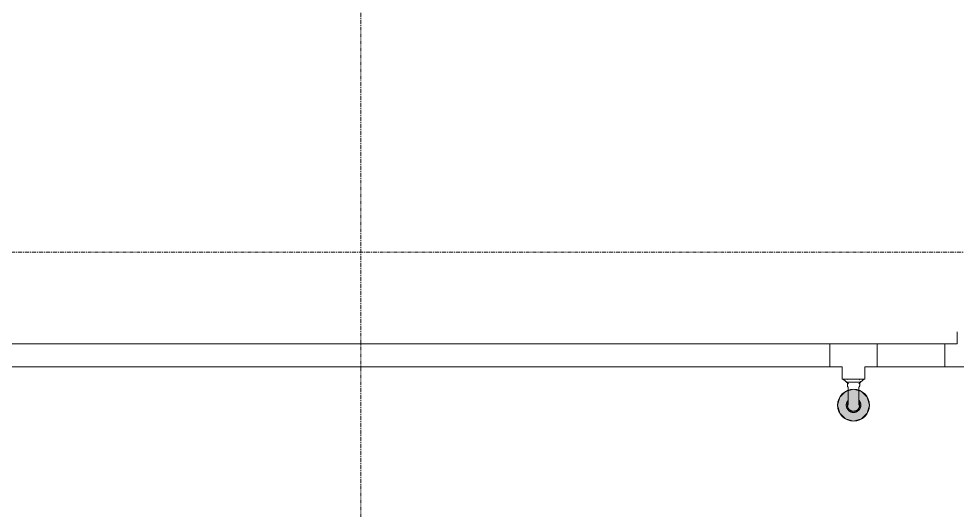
# Model space of a CAD drawing. Header units: inches. Extents: x -3679 to 241, y -496 to 1784.
# Drawn here: x -1645.1 to -1527, y 306.5 to 368.4 of the extents above; entities that cross this region are included whole.
import ezdxf

# ---------------------------------------------------------------- set-up
doc = ezdxf.new("R2010")
doc.units = ezdxf.units.IN
doc.header["$MEASUREMENT"] = 0
doc.linetypes.add('Grid Line', pattern=[0.875, 0.5, -0.125, 0.125, -0.125])
for name, color, linetype, lineweight in [('A-ANNO-NOTE', 250, 'Continuous', 9), ('P-PIPE', 1, 'Continuous', 9), ('S-GRID', 8, 'Continuous', 9)]:
    doc.layers.add(name, color=color, linetype=linetype, lineweight=lineweight)

# ---------------------------------------------------------------- blocks, each defined once
blk = doc.blocks.new('Victaulic-VicPress316-Elbow 90-45deg Style P568_P571 - Standard-V7-SECOND LEVEL')
at = {"layer": 'P-PIPE'}
for p, q in [((-932.77, 322.6), (-932.77, 322.18)), ((-931.23, 322.92), (-931.22, 322.92)), ((-931.23, 322.18), (-931.23, 322.6)), ((-932.66, 322.03), (-932.66, 321.14)), ((-931.34, 321.14), (-931.34, 322.03))]:
    blk.add_line(p, q, dxfattribs=at)
at = {"layer": 'P-PIPE', "flags": 128}
for points in [[(-932.77, 322.63), (-932.77, 322.63), (-932.78, 322.63), (-932.78, 322.63), (-932.79, 322.64), (-932.8, 322.64), (-932.8, 322.64), (-932.81, 322.64), (-932.81, 322.64), (-932.82, 322.64), (-932.82, 322.64), (-932.83, 322.65), (-932.83, 322.65), (-932.84, 322.65), (-932.84, 322.66), (-932.85, 322.66), (-932.85, 322.66), (-932.86, 322.67), (-932.86, 322.67), (-932.87, 322.67), (-932.87, 322.68), (-932.87, 322.68), (-932.88, 322.69), (-932.88, 322.69), (-932.89, 322.7), (-932.89, 322.7), (-932.89, 322.71), (-932.89, 322.71), (-932.9, 322.72), (-932.9, 322.72), (-932.9, 322.73)], [(-932.78, 322.92), (-932.78, 322.92), (-932.77, 322.92)], [(-932.76, 322.92), (-932.76, 322.92), (-932.77, 322.92), (-932.77, 322.92), (-932.77, 322.92)], [(-932.77, 322.92), (-932.77, 322.92), (-932.76, 322.92), (-932.76, 322.92)], [(-932.75, 322.63), (-932.76, 322.63), (-932.76, 322.63), (-932.76, 322.63), (-932.77, 322.63), (-932.77, 322.63), (-932.77, 322.63)], [(-932.77, 322.63), (-932.77, 322.63), (-932.76, 322.63), (-932.76, 322.63), (-932.76, 322.63), (-932.75, 322.63), (-932.74, 322.63), (-932.74, 322.63), (-932.73, 322.63), (-932.72, 322.63), (-932.71, 322.63), (-932.69, 322.63), (-932.68, 322.63), (-932.67, 322.63), (-932.65, 322.63), (-932.63, 322.63), (-932.61, 322.63), (-932.6, 322.63), (-932.58, 322.63), (-932.56, 322.63), (-932.53, 322.63), (-932.51, 322.63), (-932.49, 322.63), (-932.46, 322.63), (-932.44, 322.63), (-932.41, 322.63), (-932.39, 322.63), (-932.36, 322.63), (-932.33, 322.63), (-932.31, 322.63), (-932.28, 322.63), (-932.25, 322.63), (-932.22, 322.63), (-932.19, 322.63), (-932.16, 322.63), (-932.13, 322.63), (-932.1, 322.63), (-932.07, 322.63), (-932.04, 322.63), (-932.02, 322.63)], [(-931.97, 322.63), (-931.94, 322.63), (-931.91, 322.63), (-931.88, 322.63), (-931.85, 322.63), (-931.82, 322.63), (-931.79, 322.63), (-931.76, 322.63), (-931.73, 322.63), (-931.7, 322.63), (-931.67, 322.63), (-931.65, 322.63), (-931.62, 322.63), (-931.59, 322.63), (-931.57, 322.63), (-931.54, 322.63), (-931.52, 322.63), (-931.49, 322.63), (-931.47, 322.63), (-931.45, 322.63), (-931.43, 322.63), (-931.41, 322.63), (-931.39, 322.63), (-931.37, 322.63), (-931.36, 322.63), (-931.34, 322.63), (-931.32, 322.63), (-931.31, 322.63), (-931.3, 322.63), (-931.29, 322.63), (-931.28, 322.63), (-931.27, 322.63), (-931.26, 322.63), (-931.25, 322.63), (-931.24, 322.63), (-931.24, 322.63), (-931.24, 322.63), (-931.23, 322.63), (-931.23, 322.63), (-931.23, 322.63)], [(-931.23, 322.63), (-931.23, 322.63), (-931.24, 322.63), (-931.24, 322.63), (-931.24, 322.63), (-931.25, 322.63)], [(-931.24, 322.92), (-931.24, 322.92), (-931.23, 322.92), (-931.23, 322.92), (-931.23, 322.92)], [(-931.23, 322.92), (-931.23, 322.92), (-931.24, 322.92), (-931.24, 322.92), (-931.24, 322.92)], [(-931.1, 322.72), (-931.1, 322.72), (-931.1, 322.71), (-931.11, 322.71), (-931.11, 322.7), (-931.11, 322.7), (-931.12, 322.69), (-931.12, 322.69), (-931.12, 322.68), (-931.13, 322.68), (-931.13, 322.68), (-931.14, 322.67), (-931.14, 322.67), (-931.14, 322.66), (-931.15, 322.66), (-931.15, 322.66), (-931.16, 322.65), (-931.16, 322.65), (-931.17, 322.65), (-931.17, 322.65), (-931.18, 322.64), (-931.18, 322.64), (-931.19, 322.64), (-931.2, 322.64), (-931.2, 322.64), (-931.21, 322.64), (-931.21, 322.63), (-931.22, 322.63), (-931.22, 322.63), (-931.23, 322.63), (-931.23, 322.63)], [(-932.66, 321.96), (-932.67, 321.97), (-932.67, 321.98), (-932.68, 321.98), (-932.69, 321.99), (-932.7, 322), (-932.7, 322.01), (-932.71, 322.02), (-932.72, 322.03), (-932.72, 322.04), (-932.73, 322.04), (-932.73, 322.05), (-932.74, 322.06), (-932.74, 322.07), (-932.75, 322.08), (-932.75, 322.09), (-932.76, 322.1), (-932.76, 322.12), (-932.76, 322.13), (-932.76, 322.14), (-932.76, 322.15), (-932.77, 322.16), (-932.77, 322.17), (-932.77, 322.18), (-932.77, 322.18)], [(-931.23, 322.18), (-931.23, 322.17), (-931.23, 322.16), (-931.24, 322.15), (-931.24, 322.14), (-931.24, 322.13), (-931.24, 322.12), (-931.24, 322.11), (-931.25, 322.1), (-931.25, 322.09), (-931.26, 322.08), (-931.26, 322.07), (-931.26, 322.06), (-931.27, 322.05), (-931.28, 322.04), (-931.28, 322.03), (-931.29, 322.02), (-931.29, 322.01), (-931.3, 322), (-931.31, 321.99), (-931.32, 321.99), (-931.32, 321.98), (-931.33, 321.97), (-931.34, 321.97), (-931.34, 321.96)], [(-932.66, 320.37), (-932.68, 320.35), (-932.7, 320.32), (-932.73, 320.3), (-932.75, 320.27), (-932.77, 320.24), (-932.79, 320.2), (-932.8, 320.17), (-932.82, 320.14), (-932.84, 320.11), (-932.85, 320.07), (-932.86, 320.04), (-932.87, 320), (-932.88, 319.97), (-932.89, 319.93), (-932.9, 319.9), (-932.9, 319.86), (-932.91, 319.83), (-932.91, 319.79), (-932.91, 319.75), (-932.91, 319.72), (-932.91, 319.68), (-932.91, 319.64), (-932.9, 319.61), (-932.9, 319.57), (-932.89, 319.54), (-932.88, 319.5), (-932.87, 319.47), (-932.86, 319.43), (-932.84, 319.4), (-932.83, 319.36), (-932.81, 319.33), (-932.8, 319.3), (-932.78, 319.27), (-932.76, 319.24), (-932.74, 319.21), (-932.72, 319.18), (-932.69, 319.15), (-932.67, 319.12), (-932.64, 319.1), (-932.62, 319.07), (-932.59, 319.05), (-932.56, 319.02), (-932.53, 319), (-932.5, 318.98), (-932.47, 318.96), (-932.44, 318.94), (-932.41, 318.93), (-932.37, 318.91), (-932.34, 318.9), (-932.31, 318.88), (-932.27, 318.87), (-932.24, 318.86), (-932.2, 318.85), (-932.16, 318.85), (-932.13, 318.84), (-932.09, 318.84), (-932.06, 318.83), (-932.02, 318.83), (-932, 318.83)], [(-932.66, 320.13), (-932.68, 320.1), (-932.69, 320.08), (-932.7, 320.05), (-932.71, 320.02), (-932.72, 319.99), (-932.73, 319.96), (-932.74, 319.93), (-932.75, 319.9), (-932.76, 319.87), (-932.76, 319.84), (-932.76, 319.81), (-932.77, 319.78), (-932.77, 319.75), (-932.77, 319.72), (-932.76, 319.69), (-932.76, 319.66), (-932.76, 319.63), (-932.75, 319.6), (-932.75, 319.57), (-932.74, 319.54), (-932.73, 319.51), (-932.72, 319.48), (-932.71, 319.45), (-932.7, 319.42), (-932.68, 319.4), (-932.67, 319.37), (-932.65, 319.34), (-932.64, 319.32), (-932.62, 319.29), (-932.6, 319.27), (-932.58, 319.24), (-932.56, 319.22), (-932.54, 319.2), (-932.52, 319.18), (-932.49, 319.16), (-932.47, 319.14), (-932.45, 319.12), (-932.42, 319.1), (-932.4, 319.09), (-932.37, 319.07), (-932.34, 319.06), (-932.31, 319.04), (-932.29, 319.03), (-932.26, 319.02), (-932.23, 319.01), (-932.2, 319), (-932.17, 319), (-932.14, 318.99), (-932.11, 318.98), (-932.08, 318.98), (-932.05, 318.98), (-932.02, 318.98), (-932, 318.98)], [(-932.66, 321.14), (-932.66, 321.08), (-932.66, 321.02), (-932.66, 320.97), (-932.66, 320.91), (-932.66, 320.86), (-932.66, 320.8), (-932.66, 320.75), (-932.66, 320.7), (-932.66, 320.65), (-932.66, 320.59), (-932.66, 320.54), (-932.66, 320.49), (-932.66, 320.44), (-932.66, 320.4), (-932.66, 320.35), (-932.66, 320.3), (-932.66, 320.26), (-932.66, 320.22), (-932.66, 320.18), (-932.66, 320.14), (-932.66, 320.1), (-932.66, 320.06), (-932.66, 320.03), (-932.66, 319.99), (-932.66, 319.96), (-932.66, 319.93), (-932.66, 319.91), (-932.66, 319.88), (-932.66, 319.86), (-932.66, 319.84), (-932.66, 319.82), (-932.66, 319.8), (-932.66, 319.79), (-932.66, 319.77), (-932.66, 319.76), (-932.66, 319.75), (-932.66, 319.75), (-932.66, 319.74), (-932.66, 319.74), (-932.66, 319.74)], [(-932, 318.83), (-931.96, 318.83), (-931.93, 318.83), (-931.89, 318.84), (-931.85, 318.84), (-931.82, 318.85), (-931.78, 318.86), (-931.75, 318.87), (-931.71, 318.88), (-931.68, 318.89), (-931.64, 318.9), (-931.61, 318.92), (-931.58, 318.93), (-931.55, 318.95), (-931.52, 318.97), (-931.49, 318.99), (-931.46, 319.01), (-931.43, 319.03), (-931.4, 319.06), (-931.37, 319.08), (-931.35, 319.11), (-931.32, 319.13), (-931.3, 319.16), (-931.27, 319.19), (-931.25, 319.22), (-931.23, 319.25), (-931.21, 319.28), (-931.2, 319.31), (-931.18, 319.35), (-931.16, 319.38), (-931.15, 319.41), (-931.14, 319.45), (-931.13, 319.48), (-931.12, 319.52), (-931.11, 319.55), (-931.1, 319.59), (-931.1, 319.62), (-931.09, 319.66), (-931.09, 319.7), (-931.09, 319.73), (-931.09, 319.77), (-931.09, 319.81), (-931.09, 319.84), (-931.1, 319.88), (-931.1, 319.91), (-931.11, 319.95), (-931.12, 319.99), (-931.13, 320.02), (-931.14, 320.05), (-931.16, 320.09), (-931.17, 320.12), (-931.19, 320.16), (-931.2, 320.19), (-931.22, 320.22), (-931.24, 320.25), (-931.26, 320.28), (-931.28, 320.31), (-931.31, 320.34), (-931.33, 320.36)], [(-932, 318.98), (-931.97, 318.98), (-931.94, 318.98), (-931.91, 318.98), (-931.88, 318.99), (-931.85, 318.99), (-931.82, 319), (-931.79, 319.01), (-931.76, 319.02), (-931.73, 319.03), (-931.7, 319.04), (-931.67, 319.05), (-931.65, 319.06), (-931.62, 319.08), (-931.59, 319.09), (-931.57, 319.11), (-931.54, 319.13), (-931.52, 319.15), (-931.49, 319.17), (-931.47, 319.19), (-931.45, 319.21), (-931.43, 319.23), (-931.41, 319.25), (-931.39, 319.28), (-931.37, 319.3), (-931.36, 319.33), (-931.34, 319.35), (-931.32, 319.38), (-931.31, 319.41), (-931.3, 319.44), (-931.29, 319.47), (-931.28, 319.49), (-931.27, 319.52), (-931.26, 319.55), (-931.25, 319.58), (-931.24, 319.61), (-931.24, 319.64), (-931.24, 319.67), (-931.23, 319.7), (-931.23, 319.73), (-931.23, 319.77), (-931.24, 319.8), (-931.24, 319.83), (-931.24, 319.86), (-931.25, 319.89), (-931.25, 319.92), (-931.26, 319.95), (-931.27, 319.98), (-931.28, 320.01), (-931.29, 320.03), (-931.3, 320.06), (-931.32, 320.09), (-931.33, 320.12), (-931.34, 320.14)], [(-931.34, 319.74), (-931.34, 319.74), (-931.34, 319.75), (-931.34, 319.75), (-931.34, 319.76), (-931.34, 319.77), (-931.34, 319.78), (-931.34, 319.8), (-931.34, 319.81), (-931.34, 319.83), (-931.34, 319.85), (-931.34, 319.88), (-931.34, 319.9), (-931.34, 319.93), (-931.34, 319.96), (-931.34, 319.99), (-931.34, 320.02), (-931.34, 320.05), (-931.34, 320.09), (-931.34, 320.13), (-931.34, 320.17), (-931.34, 320.21), (-931.34, 320.25), (-931.34, 320.29), (-931.34, 320.34), (-931.34, 320.38), (-931.34, 320.43), (-931.34, 320.48), (-931.34, 320.53), (-931.34, 320.58), (-931.34, 320.63), (-931.34, 320.68), (-931.34, 320.74), (-931.34, 320.79), (-931.34, 320.84), (-931.34, 320.9), (-931.34, 320.95), (-931.34, 321.01), (-931.34, 321.07), (-931.34, 321.12), (-931.34, 321.14)]]:
    blk.add_lwpolyline(points, dxfattribs=at)

msp = doc.modelspace()

# ---------------------------------------------------------------- hatches: boundary and pattern name
at = {"layer": 'A-ANNO-NOTE'}
msp.add_hatch(color=256, dxfattribs=at).paths.add_polyline_path([(-1540, 317.74), (-1539, 318.01), (-1538.27, 318.74), (-1538, 319.74), (-1538.27, 320.74), (-1539, 321.47), (-1540, 321.74), (-1541, 321.47), (-1541.73, 320.74), (-1542, 319.74), (-1541.73, 318.74), (-1541, 318.01)], flags=0)
h = msp.add_hatch(color=256, dxfattribs=at)
edge = h.paths.add_edge_path(flags=0)
edge.add_arc((-1540, 319.74), 2, 0, 360)

# ---------------------------------------------------------------- linework, layer by layer
for p, q in [((-1541, 321.47), (-1541.73, 320.74)), ((-1540, 321.74), (-1541, 321.47)), ((-1539, 321.47), (-1540, 321.74)), ((-1538.27, 320.74), (-1539, 321.47)), ((-1541.73, 320.74), (-1542, 319.74)), ((-1538, 319.74), (-1538.27, 320.74)), ((-1542, 319.74), (-1541.73, 318.74)), ((-1538.27, 318.74), (-1538, 319.74)), ((-1541.73, 318.74), (-1541, 318.01)), ((-1541, 318.01), (-1540, 317.74)), ((-1540, 317.74), (-1539, 318.01)), ((-1539, 318.01), (-1538.27, 318.74))]:
    msp.add_line(p, q, dxfattribs=at)
msp.add_circle((-1540, 319.74), 2, dxfattribs=at)
at = {"layer": 'P-PIPE'}
for p, q in [((-1526.95, 328.99), (-1526.95, 327.44)), ((-1542.99, 327.44), (-1681.01, 327.44)), ((-1537.01, 327.44), (-1542.99, 327.44)), ((-1542.99, 327.44), (-1542.99, 325.28)), ((-1542.99, 327.25), (-1542.99, 327.39)), ((-1542.99, 327.02), (-1542.99, 327.24)), ((-1528.51, 327.44), (-1537.01, 327.44)), ((-1537.01, 325.28), (-1537.01, 327.44)), ((-1537.01, 327.39), (-1537.01, 327.25)), ((-1537.01, 327.24), (-1537.01, 327.02)), ((-1528.51, 327.44), (-1528.51, 326.72)), ((-1526.95, 327.44), (-1528.51, 327.44)), ((-1528.51, 327.25), (-1528.51, 327.39)), ((-1528.51, 327.02), (-1528.51, 327.24)), ((-1542.99, 326.72), (-1542.99, 327.02)), ((-1542.99, 326.37), (-1542.99, 326.72)), ((-1542.99, 325.63), (-1542.99, 326.37)), ((-1537.01, 327.02), (-1537.01, 326.72)), ((-1537.01, 326.72), (-1537.01, 326.37)), ((-1537.01, 326.37), (-1537.01, 325.63)), ((-1528.51, 326.72), (-1528.51, 327.02)), ((-1528.51, 326.72), (-1528.51, 324.56)), ((-1528.51, 326.37), (-1528.51, 326.72)), ((-1528.51, 325.63), (-1528.51, 326.37)), ((-1542.99, 325.28), (-1542.99, 325.63)), ((-1542.99, 324.98), (-1542.99, 325.28)), ((-1542.99, 325.28), (-1542.99, 324.56)), ((-1542.99, 324.76), (-1542.99, 324.98)), ((-1537.01, 325.63), (-1537.01, 325.28)), ((-1537.01, 325.28), (-1537.01, 324.98)), ((-1537.01, 324.56), (-1537.01, 325.28)), ((-1537.01, 324.98), (-1537.01, 324.76)), ((-1528.51, 325.28), (-1528.51, 325.63)), ((-1528.51, 324.98), (-1528.51, 325.28)), ((-1528.51, 324.76), (-1528.51, 324.98)), ((-1681.01, 324.56), (-1542.99, 324.56)), ((-1542.99, 324.61), (-1542.99, 324.75)), ((-1542.99, 324.56), (-1541.44, 324.56)), ((-1541.44, 324.56), (-1541.44, 323.01)), ((-1538.56, 324.56), (-1537.01, 324.56)), ((-1538.56, 323.01), (-1538.56, 324.56)), ((-1537.01, 324.75), (-1537.01, 324.61)), ((-1537.01, 324.56), (-1528.51, 324.56)), ((-1528.51, 324.61), (-1528.51, 324.75)), ((-1528.51, 324.56), (-1522.52, 324.56)), ((-1538.56, 323.01), (-1541.44, 323.01)), ((-1541.31, 323.01), (-1540.65, 322.43)), ((-1539.35, 322.43), (-1538.69, 323.01))]:
    msp.add_line(p, q, dxfattribs=at)
at = {"layer": 'S-GRID', "linetype": 'Grid Line'}
for p, q in [((-1602, 1771.74), (-1602, -484.26)), ((-3666.39, 339), (226, 339))]:
    msp.add_line(p, q, dxfattribs=at)

# ---------------------------------------------------------------- block references
at = {"layer": 'P-PIPE'}
msp.add_blockref('Victaulic-VicPress316-Elbow 90-45deg Style P568_P571 - Standard-V7-SECOND LEVEL', (-608, 0), dxfattribs=at)

doc.saveas('drawing.dxf')
